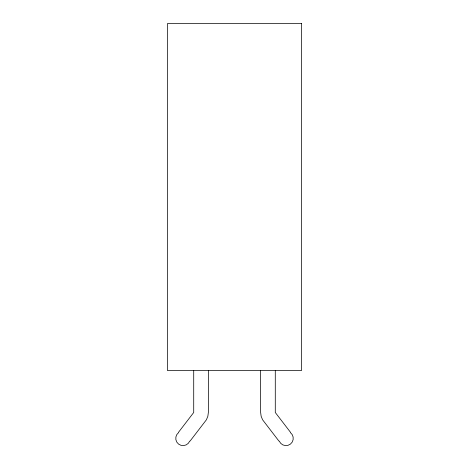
<?xml version="1.0" encoding="UTF-8"?>
<svg xmlns="http://www.w3.org/2000/svg" width="469" height="469" viewBox="0 0 469 469"><rect width="100%" height="100%" fill="white"/><g stroke="black" fill="none" stroke-linecap="round" stroke-linejoin="round"><path stroke-width="0.7" d="M178.595 432.184L193.715 412.486L193.715 370.651M190.115 441.024L206.395 419.802L207.855 416.273L208.353 412.486L208.353 370.651M290.405 432.184L275.285 412.486L275.285 370.651M278.885 441.024L262.605 419.802L261.145 416.273L260.647 412.486L260.647 370.651M290.405 432.594A7.258 7.258 0 0 1 290.405 444.114A7.258 7.258 0 0 1 279.284 441.13M189.716 441.13A7.258 7.258 0 0 1 178.595 444.114A7.258 7.258 0 0 1 178.595 432.594M301.432 23.45L167.568 23.45L167.568 370.651L301.432 370.651L301.432 23.45"/></g></svg>
